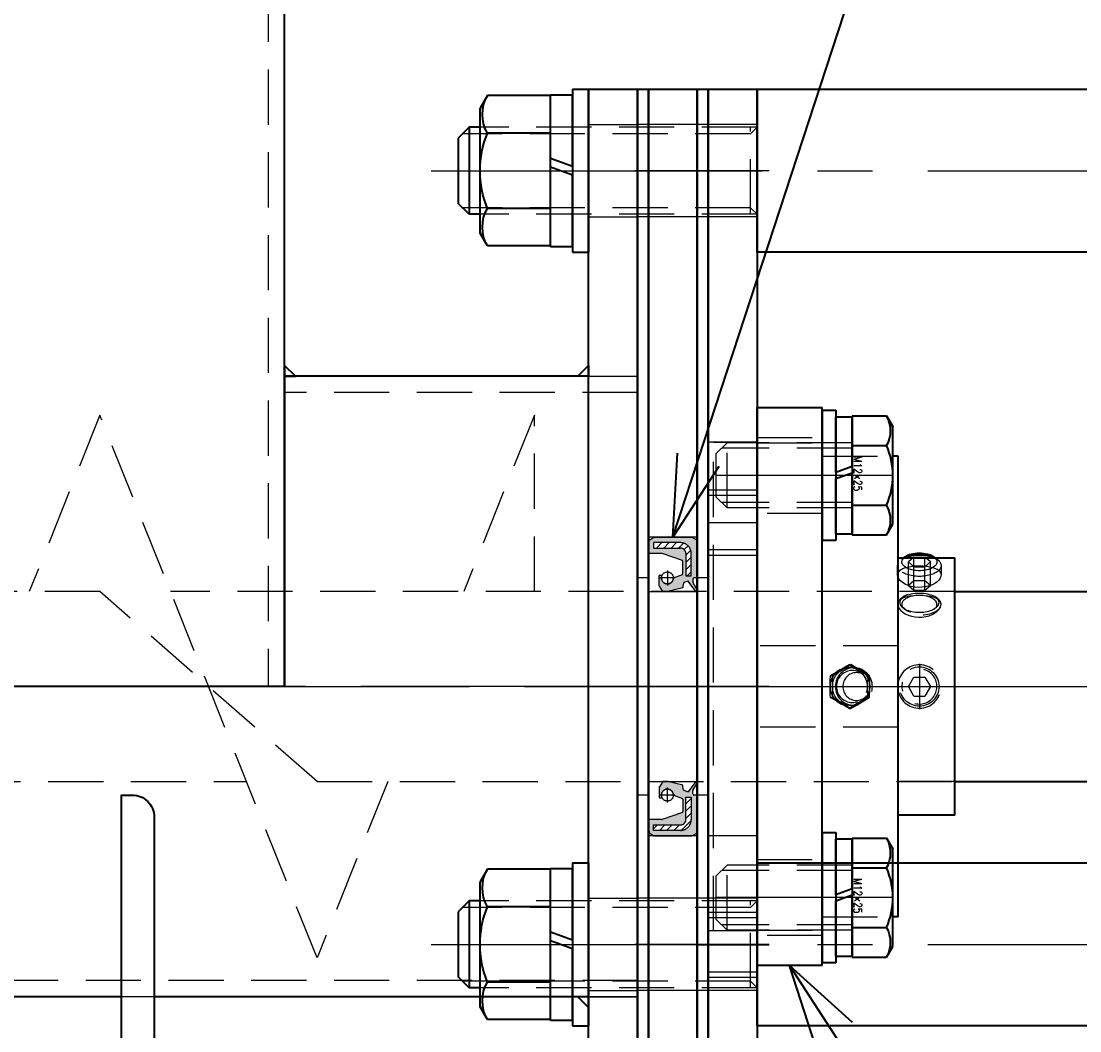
# Model space of a CAD drawing. Header units: millimetres. Extents: x 0 to 49006, y -7876 to 6995.
# Drawn here: x 39479.5 to 39674.4, y 598.5 to 784.5 of the extents above; entities that cross this region are included whole.
import ezdxf
from ezdxf import colors
from ezdxf.entities.mleader import LeaderData, LeaderLine
from ezdxf.enums import TextEntityAlignment as Align
from ezdxf.math import Vec2, Vec3

# ---------------------------------------------------------------- set-up
doc = ezdxf.new("R2010")
doc.units = ezdxf.units.MM
doc.header["$LTSCALE"] = 3.2
doc.linetypes.add('CENTER2', pattern=[28.575, 19.05, -3.175, 3.175, -3.175])
doc.linetypes.add('HIDDEN2', pattern=[4.7625, 3.175, -1.5875])
for name, color, linetype, lineweight in [('01_外形線', 7, 'Continuous', 25), ('02_細線', 5, 'Continuous', 13), ('03_かくれ線', 6, 'HIDDEN2', 13), ('04_中心線', 1, 'CENTER2', 9), ('08_DIM', 3, 'Continuous', 13)]:
    doc.layers.add(name, color=color, linetype=linetype, lineweight=lineweight)
doc.styles.get("Standard").update_dxf_attribs({"font": 'txt.shx', "bigfont": 'extfont2.shx'})
doc.styles.add('寸法用', font='simplex.shx', dxfattribs={"width": 0.8, "bigfont": '@extfont2.shx'})
pattern_1 = [(225, (51843.8997, 1063.428), (0.67351921, -0.67351921), [])]

# ---------------------------------------------------------------- blocks, each defined once
blk = doc.blocks.new('AM_BALLOON1')
at = {"transparency": 16777216}
blk.add_circle((0, 0), 5, dxfattribs=at)
blk.add_attdef('B_NUMBER', text='', height=3, dxfattribs=at).set_placement((0, 0), align=Align.MIDDLE_CENTER)
blk = doc.blocks.new('_OPEN')
at = {"color": 0, "linetype": 'ByBlock'}
for p, q in [((-1, 0.167), (0, 0)), ((0, 0), (-1, -0.167)), ((0, 0), (-1, 0))]:
    blk.add_line(p, q, dxfattribs=at)
blk = doc.blocks.new('_Open30')
at = {"color": 0, "linetype": 'ByBlock', "lineweight": -2}
for p, q in [((-1, 0.268), (0, 0)), ((0, 0), (-1, -0.268)), ((0, 0), (-1, 0))]:
    blk.add_line(p, q, dxfattribs=at)

msp = doc.modelspace()

# ---------------------------------------------------------------- hatches: boundary and pattern name
at = {"layer": '03_かくれ線', "transparency": 33554521}
h = msp.add_hatch(color=256, dxfattribs=at)
h.dxf.hatch_style = 1
h.paths.add_polyline_path([(39599.58, 681.937), (39601.243, 682.587, 0.3088836), (39601.307, 682.68), (39601.307, 685.032, 0.3190695), (39601.24, 685.126), (39597.48, 686.437), (39595.08, 686.437, -0.4142136), (39594.98, 686.537), (39594.98, 688.437), (39595.12, 688.652), (39595.12, 688.837, -0.5051343), (39595.249, 688.932), (39595.954, 689.419, -0.1522158), (39596.011, 689.437), (39602.956, 689.437, -0.1164338), (39603.001, 689.426), (39603.925, 688.964, -0.284079), (39603.98, 688.875), (39603.98, 682.037, -0.4142136), (39603.88, 681.937), (39603.427, 681.937, 0.4142136), (39603.177, 681.687), (39603.177, 681.108), (39603.98, 679.712), (39603.687, 679.437), (39602.331, 681.319, 0.3459578), (39602.212, 681.353), (39601.521, 681.072, 0.2442226), (39601.431, 680.967), (39601.307, 680.428), (39601.307, 680.099), (39598.48, 679.437), (39597.642, 679.437), (39596.996, 680.427, -0.1455715), (39596.98, 680.482), (39596.98, 682.356, -0.4142136), (39597.08, 682.456), (39597.51, 682.456, 1.2821135)])
h.paths.add_polyline_path([(39601.873, 682.322), (39602.873, 682.322), (39602.873, 686.437, 0.4142136), (39600.873, 688.437), (39595.93, 688.437), (39595.93, 687.437), (39600.873, 687.437, -0.4142136), (39601.873, 686.437)], flags=16)
at = {"layer": '03_かくれ線'}
h = msp.add_hatch(dxfattribs=at)
h.set_pattern_fill('ANSI31', color=256, scale=0.3, angle=180)
h.set_pattern_definition(pattern_1)
h.paths.add_polyline_path([(39602.873, 686.437), (39602.873, 682.322), (39601.873, 682.322), (39601.873, 686.437, 0.4142136), (39600.873, 687.437), (39595.93, 687.437), (39595.93, 688.437), (39600.873, 688.437, -0.4142136)])
at = {"layer": '03_かくれ線', "transparency": 33554521}
h = msp.add_hatch(color=256, dxfattribs=at)
h.dxf.hatch_style = 1
h.paths.add_polyline_path([(39599.58, 641.937), (39601.243, 641.287, -0.3088836), (39601.307, 641.194), (39601.307, 638.842, -0.3190695), (39601.24, 638.747), (39597.48, 637.437), (39595.08, 637.437, 0.4142136), (39594.98, 637.337), (39594.98, 635.437), (39595.12, 635.222), (39595.12, 635.037, 0.5051343), (39595.249, 634.941), (39595.954, 634.455, 0.1522158), (39596.011, 634.437), (39602.956, 634.437, 0.1164338), (39603.001, 634.447), (39603.925, 634.909, 0.284079), (39603.98, 634.999), (39603.98, 641.837, 0.4142136), (39603.88, 641.937), (39603.427, 641.937, -0.4142136), (39603.177, 642.187), (39603.177, 642.766), (39603.98, 644.161), (39603.687, 644.437), (39602.331, 642.555, -0.3459578), (39602.212, 642.521), (39601.521, 642.802, -0.2442226), (39601.431, 642.907), (39601.307, 643.446), (39601.307, 643.775), (39598.48, 644.437), (39597.642, 644.437), (39596.996, 643.447, 0.1455715), (39596.98, 643.392), (39596.98, 641.517, 0.4142136), (39597.08, 641.417), (39597.51, 641.417, -1.2821135)])
h.paths.add_polyline_path([(39601.873, 641.552), (39602.873, 641.552), (39602.873, 637.437, -0.4142136), (39600.873, 635.437), (39595.93, 635.437), (39595.93, 636.437), (39600.873, 636.437, 0.4142136), (39601.873, 637.437)], flags=16)
at = {"layer": '03_かくれ線'}
h = msp.add_hatch(dxfattribs=at)
h.set_pattern_fill('ANSI31', color=256, scale=0.3, angle=180)
h.set_pattern_definition(pattern_1)
h.paths.add_polyline_path([(39602.873, 637.437), (39602.873, 641.552), (39601.873, 641.552), (39601.873, 637.437, -0.4142136), (39600.873, 636.437), (39595.93, 636.437), (39595.93, 635.437), (39600.873, 635.437, 0.4142136)])

# ---------------------------------------------------------------- linework, layer by layer
at = {"color": 0}
for p, q in [((39527.98, 661.937), (39527.98, 985.937)), ((39583.98, 719.087), (39527.98, 719.087)), ((39527.98, 661.937), (39127.98, 661.937)), ((39497.98, 604.787), (39133.98, 604.787)), ((39583.98, 604.787), (39503.98, 604.787))]:
    msp.add_line(p, q, dxfattribs=at)
for p, q in [((39651.38, 679.437), (39713.58, 679.437)), ((39651.38, 644.437), (39713.58, 644.437))]:
    msp.add_line(p, q)
msp.add_lwpolyline([(39583.98, 771.937), (39592.98, 771.937), (39592.98, 551.937), (39583.98, 551.937)], close=True, dxfattribs=at)
for points in [[(39592.98, 551.937), (39592.98, 771.937), (39594.98, 771.937), (39594.98, 551.937)], [(39594.98, 551.937), (39594.98, 771.937), (39603.98, 771.937), (39603.98, 551.937)], [(39603.98, 551.937), (39603.98, 771.937), (39605.98, 771.937), (39605.98, 551.937)], [(39605.98, 551.937), (39605.98, 771.937), (39614.98, 771.937), (39614.98, 551.937)], [(39614.98, 771.937), (39764.98, 771.937), (39764.98, 741.937), (39614.98, 741.937)]]:
    msp.add_lwpolyline(points, close=True)
for points in [[(39561.98, 764.937), (39559.98, 762.937)], [(39563.98, 764.937), (39561.98, 764.937)], [(39561.98, 764.937), (39561.98, 748.937)], [(39559.98, 762.937), (39559.98, 750.937)], [(39561.98, 748.937), (39559.98, 750.937)], [(39563.98, 748.937), (39561.98, 748.937)], [(39527.98, 719.087), (39527.98, 661.937), (39127.98, 661.937), (39127.98, 719.087)]]:
    msp.add_lwpolyline(points)
at = {"color": 3}
for points in [[(39527.98, 719.087), (39529.98, 719.087), (39529.98, 719.087), (39527.98, 721.087)], [(39583.98, 719.087), (39581.98, 719.087), (39581.98, 719.087), (39583.98, 721.087)], [(39583.98, 604.787), (39581.98, 604.787), (39581.98, 604.787), (39583.98, 602.787)]]:
    msp.add_lwpolyline(points, close=True, dxfattribs=at)
msp.add_lwpolyline([(39512.48, 572.937), (39547.98, 572.937), (39547.98, 566.937), (39497.98, 566.937), (39497.98, 641.937), (39499.98, 641.937, -0.4142136), (39503.98, 637.937), (39503.98, 581.437, 0.3971067), (39511.981, 572.951)], format="xyb")
at = {"transparency": 33554534}
msp.add_lwpolyline([(39614.98, 629.437), (39764.98, 629.437), (39764.98, 599.437), (39614.98, 599.437)], close=True, dxfattribs=at)
for points in [[(39561.98, 622.437), (39559.98, 620.437)], [(39563.98, 622.437), (39561.98, 622.437)], [(39561.98, 622.437), (39561.98, 606.437)], [(39559.98, 620.437), (39559.98, 608.437)], [(39561.98, 606.437), (39559.98, 608.437)], [(39563.98, 606.437), (39561.98, 606.437)]]:
    msp.add_lwpolyline(points, dxfattribs=at)
at = {"layer": '01_外形線'}
for points in [[(39565.34, 770.793), (39563.98, 768.437)], [(39576.98, 770.793), (39565.34, 770.793)], [(39576.98, 759.193), (39576.98, 770.937)], [(39576.98, 770.937), (39580.98, 770.937)], [(39576.98, 743.08), (39576.98, 770.793)], [(39580.98, 771.937), (39580.98, 741.937)], [(39580.98, 771.937), (39583.98, 771.937)], [(39580.98, 757.737), (39580.98, 770.937)], [(39583.98, 771.937), (39583.98, 741.937)], [(39563.98, 745.437), (39563.98, 768.437)], [(39576.98, 763.865), (39565.34, 763.865)], [(39580.98, 757.737), (39576.98, 759.193)], [(39576.98, 742.937), (39576.98, 757.593)], [(39580.98, 756.137), (39576.98, 757.593)], [(39580.98, 742.937), (39580.98, 756.137)], [(39576.98, 750.009), (39565.34, 750.009)], [(39565.34, 743.08), (39563.98, 745.437)], [(39576.98, 743.08), (39565.34, 743.08)], [(39580.98, 742.937), (39576.98, 742.937)], [(39580.98, 741.937), (39583.98, 741.937)], [(39614.98, 610.546), (39614.98, 713.328)], [(39614.98, 713.328), (39626.98, 713.328)], [(39626.98, 661.937), (39626.98, 713.328)], [(39626.98, 712.828), (39626.98, 688.828)], [(39626.98, 712.828), (39629.48, 712.828)], [(39629.48, 712.828), (39629.48, 688.828)], [(39629.48, 701.428), (39629.48, 711.578)], [(39632.48, 711.578), (39629.48, 711.578)], [(39632.48, 711.797), (39638.843, 711.797)], [(39632.48, 711.797), (39632.48, 689.858)], [(39632.48, 702.52), (39632.48, 711.578)], [(39638.843, 711.797), (39639.98, 709.828)], [(39639.98, 691.828), (39639.98, 709.828)], [(39632.48, 706.313), (39638.843, 706.313)], [(39640.98, 704.337), (39639.98, 704.337)], [(39640.98, 619.537), (39640.98, 704.337)], [(39629.48, 701.428), (39632.48, 702.52)], [(39629.48, 700.228), (39632.48, 701.32)], [(39629.48, 690.078), (39629.48, 700.228)], [(39632.48, 690.078), (39632.48, 701.32)], [(39632.48, 695.343), (39638.843, 695.343)], [(39638.843, 689.858), (39639.98, 691.828)], [(39629.48, 688.828), (39626.98, 688.828)], [(39629.48, 690.078), (39632.48, 690.078)], [(39632.48, 689.858), (39638.843, 689.858)], [(39640.98, 685.662), (39651.38, 685.662)], [(39641.614, 685.377), (39642.017, 685.662)], [(39642.017, 685.662), (39642.24, 685.82)], [(39647.52, 685.82), (39647.743, 685.662)], [(39647.743, 685.662), (39648.146, 685.377)], [(39651.38, 638.212), (39651.38, 685.662)], [(39626.98, 610.546), (39626.98, 661.937)], [(39651.38, 638.212), (39640.98, 638.212)], [(39626.98, 635.046), (39626.98, 611.046)], [(39626.98, 635.046), (39629.48, 635.046)], [(39629.48, 635.046), (39629.48, 611.046)], [(39629.48, 623.646), (39629.48, 633.796)], [(39632.48, 633.796), (39629.48, 633.796)], [(39632.48, 634.016), (39638.843, 634.016)], [(39632.48, 634.016), (39632.48, 612.076)], [(39632.48, 624.738), (39632.48, 633.796)], [(39638.843, 634.016), (39639.98, 632.046)], [(39639.98, 614.046), (39639.98, 632.046)], [(39632.48, 628.531), (39638.843, 628.531)], [(39629.48, 623.646), (39632.48, 624.738)], [(39629.48, 622.446), (39632.48, 623.538)], [(39629.48, 612.296), (39629.48, 622.446)], [(39632.48, 612.296), (39632.48, 623.538)], [(39640.98, 619.537), (39639.98, 619.537)], [(39632.48, 617.561), (39638.843, 617.561)], [(39629.48, 612.296), (39632.48, 612.296)], [(39638.843, 612.076), (39639.98, 614.046)], [(39626.98, 610.546), (39614.98, 610.546)], [(39629.48, 611.046), (39626.98, 611.046)], [(39632.48, 612.076), (39638.843, 612.076)]]:
    msp.add_lwpolyline(points, dxfattribs=at)
for points in [[(39565.34, 763.865, -0.2679491), (39565.34, 770.793)], [(39565.34, 750.009, -0.1963667), (39565.34, 763.865)], [(39565.34, 743.08, -0.2679491), (39565.34, 750.009)], [(39638.843, 706.313, 0.2679491), (39638.843, 711.797)], [(39638.843, 695.343, 0.2073316), (39638.843, 706.313)], [(39638.843, 689.858, 0.2679491), (39638.843, 695.343)], [(39638.843, 628.531, 0.2679491), (39638.843, 634.016)], [(39638.843, 617.561, 0.2073316), (39638.843, 628.531)], [(39638.843, 612.076, 0.2679491), (39638.843, 617.561)]]:
    msp.add_lwpolyline(points, format="xyb", dxfattribs=at)
at = {"layer": '01_外形線', "transparency": 33554534}
for points in [[(39565.34, 628.293), (39563.98, 625.937)], [(39576.98, 628.293), (39565.34, 628.293)], [(39576.98, 616.693), (39576.98, 628.437)], [(39576.98, 628.437), (39580.98, 628.437)], [(39576.98, 600.58), (39576.98, 628.293)], [(39580.98, 629.437), (39580.98, 599.437)], [(39580.98, 629.437), (39583.98, 629.437)], [(39580.98, 615.237), (39580.98, 628.437)], [(39583.98, 629.437), (39583.98, 599.437)], [(39563.98, 602.937), (39563.98, 625.937)], [(39576.98, 621.365), (39565.34, 621.365)], [(39580.98, 615.237), (39576.98, 616.693)], [(39576.98, 600.437), (39576.98, 615.093)], [(39580.98, 613.637), (39576.98, 615.093)], [(39580.98, 600.437), (39580.98, 613.637)], [(39576.98, 607.509), (39565.34, 607.509)], [(39565.34, 600.58), (39563.98, 602.937)], [(39576.98, 600.58), (39565.34, 600.58)], [(39580.98, 600.437), (39576.98, 600.437)], [(39580.98, 599.437), (39583.98, 599.437)]]:
    msp.add_lwpolyline(points, dxfattribs=at)
for points in [[(39565.34, 621.365, -0.2679491), (39565.34, 628.293)], [(39565.34, 607.509, -0.1963667), (39565.34, 621.365)], [(39565.34, 600.58, -0.2679491), (39565.34, 607.509)]]:
    msp.add_lwpolyline(points, format="xyb", dxfattribs=at)
at = {"layer": '01_外形線', "extrusion": (0, 0, -1)}
for centre, major_axis, start_param, end_param in [((39644.88, 684.222), (4, 0), 3.945084, 5.479694), ((39644.88, 684.886), (3.233, 0), 3.7570724, 5.6677056)]:
    msp.add_ellipse(centre, major_axis=major_axis, ratio=0.5, start_param=start_param, end_param=end_param, dxfattribs=at)
at = {"layer": '02_細線'}
for points in [[(39563.98, 763.737), (39560.78, 763.737)], [(39563.98, 750.137), (39560.78, 750.137)]]:
    msp.add_lwpolyline(points, dxfattribs=at)
at = {"layer": '02_細線', "transparency": 33554534}
for points in [[(39563.98, 621.237), (39560.78, 621.237)], [(39563.98, 607.637), (39560.78, 607.637)]]:
    msp.add_lwpolyline(points, dxfattribs=at)
at = {"layer": '03_かくれ線'}
for p, q in [((39524.98, 988.937), (39524.98, 661.937)), ((39583.98, 765.437), (39592.98, 765.437)), ((39594.98, 765.437), (39592.98, 765.437)), ((39603.98, 765.437), (39594.98, 765.437)), ((39605.98, 765.437), (39603.98, 765.437)), ((39614.98, 765.437), (39605.98, 765.437)), ((39583.98, 748.437), (39592.98, 748.437)), ((39594.98, 748.437), (39592.98, 748.437)), ((39603.98, 748.437), (39594.98, 748.437)), ((39605.98, 748.437), (39603.98, 748.437)), ((39614.98, 748.437), (39605.98, 748.437)), ((39583.98, 719.087), (39592.98, 719.087)), ((39583.98, 719.087), (39592.98, 719.087)), ((39592.98, 719.087), (39592.98, 604.787)), ((39592.98, 716.087), (39527.98, 716.087)), ((39493.98, 711.937), (39480.98, 679.437)), ((39533.98, 611.937), (39493.98, 711.937)), ((39573.98, 711.937), (39560.98, 679.437)), ((39573.98, 679.437), (39573.98, 711.937)), ((39614.98, 706.937), (39605.98, 706.937)), ((39605.98, 698.159), (39614.98, 698.159)), ((39605.98, 697.159), (39614.98, 697.159)), ((39603.98, 689.437), (39594.98, 689.437)), ((39605.98, 687.159), (39614.98, 687.159)), ((39605.98, 686.159), (39614.98, 686.159)), ((39594.98, 681.937), (39592.98, 681.937)), ((39605.98, 681.937), (39603.98, 681.937)), ((39533.98, 644.437), (39493.98, 679.437)), ((39533.98, 644.437), (39651.38, 644.437)), ((39546.98, 644.437), (39533.98, 611.937)), ((39594.98, 641.937), (39592.98, 641.937)), ((39605.98, 641.937), (39603.98, 641.937)), ((39603.98, 634.437), (39594.98, 634.437)), ((39614.98, 634.437), (39605.98, 634.437)), ((39583.98, 622.937), (39592.98, 622.937)), ((39594.98, 622.937), (39592.98, 622.937)), ((39603.98, 622.937), (39594.98, 622.937)), ((39605.98, 622.937), (39603.98, 622.937)), ((39614.98, 622.937), (39605.98, 622.937)), ((39605.98, 620.377), (39614.98, 620.377)), ((39605.98, 619.377), (39614.98, 619.377)), ((39614.98, 616.937), (39605.98, 616.937)), ((39605.98, 609.377), (39614.98, 609.377)), ((39605.98, 608.377), (39614.98, 608.377)), ((39592.98, 607.787), (38667.98, 607.787)), ((39503.98, 604.787), (39497.98, 604.787)), ((39583.98, 605.937), (39592.98, 605.937)), ((39583.98, 604.787), (39592.98, 604.787)), ((39592.98, 604.787), (39583.98, 604.787)), ((39583.98, 604.787), (39592.98, 604.787)), ((39594.98, 605.937), (39592.98, 605.937)), ((39603.98, 605.937), (39594.98, 605.937)), ((39605.98, 605.937), (39603.98, 605.937)), ((39614.98, 605.937), (39605.98, 605.937))]:
    msp.add_line(p, q, dxfattribs=at)
for points in [[(39614.98, 764.937), (39563.98, 764.937)], [(39613.78, 748.937), (39613.78, 764.937)], [(39613.78, 763.737), (39614.98, 764.937)], [(39613.78, 763.737), (39563.98, 763.737)], [(39613.78, 750.137), (39563.98, 750.137)], [(39614.98, 748.937), (39563.98, 748.937)], [(39613.78, 750.137), (39614.98, 748.937)], [(39614.98, 707.828), (39626.98, 707.828)], [(39606.98, 616.937), (39606.98, 706.937)], [(39606.98, 706.937), (39614.98, 706.937)], [(39609.48, 706.828), (39607.48, 704.828)], [(39632.48, 705.828), (39608.48, 705.828)], [(39632.48, 706.828), (39609.48, 706.828)], [(39609.48, 694.828), (39609.48, 706.828)], [(39614.98, 706.83), (39626.98, 706.83)], [(39607.48, 696.828), (39607.48, 704.828)], [(39626.98, 704.337), (39639.98, 704.337)], [(39609.48, 694.828), (39607.48, 696.828)], [(39632.48, 695.828), (39608.48, 695.828)], [(39632.48, 694.828), (39609.48, 694.828)], [(39626.98, 693.828), (39614.98, 693.828)], [(39643.869, 685.761), (39642.859, 684.886)], [(39642.859, 680.556), (39642.859, 684.886)], [(39642.859, 684.886), (39643.869, 684.011)], [(39643.869, 685.761), (39645.89, 685.761)], [(39643.869, 679.681), (39643.869, 685.761)], [(39646.901, 684.886), (39645.89, 685.761)], [(39645.89, 679.681), (39645.89, 685.761)], [(39645.89, 684.011), (39646.901, 684.886)], [(39646.901, 680.556), (39646.901, 684.886)], [(39640.88, 682.483), (39640.88, 684.222)], [(39640.88, 682.483), (39640.928, 682.786), (39641.086, 683.087), (39641.348, 683.357), (39641.707, 683.593), (39642.159, 683.792), (39642.688, 683.951), (39643.284, 684.07), (39643.926, 684.148), (39644.399, 684.179), (39644.88, 684.189)], [(39648.88, 682.483), (39648.856, 682.262), (39648.729, 681.917), (39648.496, 681.575), (39648.161, 681.244), (39647.737, 680.94), (39647.225, 680.671), (39646.648, 680.453), (39646.018, 680.296), (39645.355, 680.207), (39644.686, 680.193), (39644.023, 680.249), (39643.389, 680.375), (39642.796, 680.562), (39642.256, 680.807), (39641.79, 681.095), (39641.406, 681.42), (39641.121, 681.765), (39640.945, 682.115), (39640.88, 682.46), (39640.88, 682.483)], [(39643.869, 684.011), (39645.89, 684.011)], [(39644.88, 684.189), (39645.546, 684.169), (39646.193, 684.11), (39646.803, 684.011), (39647.358, 683.872), (39647.849, 683.692), (39648.256, 683.472), (39648.569, 683.212), (39648.777, 682.919), (39648.872, 682.6), (39648.88, 682.483)], [(39648.88, 684.222), (39648.88, 682.481)], [(39643.869, 681.431), (39642.859, 680.556)], [(39642.859, 680.556), (39643.869, 679.681)], [(39645.89, 681.431), (39643.869, 681.431)], [(39646.901, 680.556), (39645.89, 681.431)], [(39645.89, 679.681), (39646.901, 680.556)], [(39493.98, 679.437), (39426.98, 679.437)], [(39651.38, 679.437), (39506.98, 679.437)], [(39594.98, 679.437), (39603.98, 679.437)], [(39648.88, 677.092), (39648.824, 677.412), (39648.661, 677.702), (39648.394, 677.957), (39648.032, 678.173), (39647.577, 678.352), (39647.046, 678.491), (39646.446, 678.594), (39645.799, 678.659), (39645.136, 678.689), (39644.465, 678.685), (39643.82, 678.648), (39643.204, 678.578), (39642.63, 678.473), (39642.117, 678.33), (39641.671, 678.144), (39641.315, 677.918), (39641.06, 677.65), (39640.966, 677.488)], [(39651.38, 679.437), (39640.98, 679.437)], [(39641.614, 678.247), (39641.927, 678.468)], [(39643.869, 679.681), (39645.89, 679.681)], [(39647.833, 678.468), (39648.146, 678.247)], [(39640.966, 677.488), (39640.914, 677.346), (39640.88, 677.092)], [(39640.88, 677.092), (39640.9, 676.886), (39640.962, 676.674), (39640.975, 676.64)], [(39640.975, 676.64), (39641.146, 676.324), (39641.43, 675.978), (39641.813, 675.645), (39642.279, 675.342), (39642.829, 675.081), (39643.439, 674.878), (39644.088, 674.747), (39644.761, 674.692), (39645.421, 674.717), (39646.066, 674.817), (39646.674, 674.985), (39647.234, 675.214), (39647.739, 675.499), (39648.165, 675.822), (39648.504, 676.175), (39648.739, 676.538), (39648.844, 676.819), (39648.88, 677.092)], [(39642.24, 676.159), (39641.927, 676.38)], [(39647.833, 676.38), (39647.52, 676.159)], [(39640.98, 669.437), (39614.98, 669.437)], [(39628.487, 663.958), (39630.156, 664.968)], [(39630.58, 664.968), (39628.802, 663.958)], [(39630.156, 664.968), (39631.934, 665.978)], [(39632.249, 665.978), (39630.58, 664.968)], [(39631.934, 665.978), (39633.603, 664.968)], [(39631.934, 665.978), (39632.249, 665.978)], [(39633.372, 665.347), (39632.249, 665.978)], [(39634.027, 664.968), (39633.372, 665.347)], [(39633.603, 664.968), (39635.381, 663.958)], [(39635.447, 664.112), (39634.027, 664.968)], [(39628.433, 661.937), (39628.433, 662.08), (39628.438, 662.552), (39628.449, 663.02), (39628.487, 663.958)], [(39628.487, 663.958), (39628.802, 663.958)], [(39628.802, 663.958), (39628.825, 663.466), (39628.842, 662.968), (39628.853, 662.454), (39628.857, 661.937)], [(39635.381, 663.958), (39635.359, 663.466), (39635.342, 662.968), (39635.331, 662.454), (39635.327, 661.937)], [(39635.381, 663.958), (39635.696, 663.958)], [(39635.696, 663.958), (39635.447, 664.112)], [(39635.706, 663.75), (39635.696, 663.958)], [(39635.746, 662.465), (39635.745, 662.552), (39635.734, 663.02), (39635.706, 663.75)], [(39642.859, 661.937), (39643.869, 663.687)], [(39643.869, 663.687), (39645.89, 663.687)], [(39645.89, 663.687), (39646.901, 661.937)], [(39628.487, 659.916), (39628.465, 660.408), (39628.448, 660.906), (39628.437, 661.42), (39628.433, 661.937)], [(39628.857, 661.937), (39628.856, 661.793), (39628.851, 661.322), (39628.84, 660.853), (39628.802, 659.916)], [(39635.327, 661.937), (39635.327, 661.793), (39635.332, 661.322), (39635.343, 660.853), (39635.381, 659.916)], [(39635.706, 660.126), (39635.718, 660.408), (39635.735, 660.906), (39635.747, 661.42), (39635.75, 661.937)], [(39635.75, 661.937), (39635.746, 662.465)], [(39643.869, 660.187), (39642.859, 661.937)], [(39646.901, 661.937), (39645.89, 660.187)], [(39630.156, 658.906), (39628.487, 659.916)], [(39628.487, 659.916), (39628.802, 659.916)], [(39628.802, 659.916), (39630.58, 658.906)], [(39635.381, 659.916), (39633.603, 658.906)], [(39634.027, 658.906), (39635.452, 659.764)], [(39635.381, 659.916), (39635.696, 659.916)], [(39635.452, 659.764), (39635.696, 659.916)], [(39635.696, 659.916), (39635.706, 660.126)], [(39643.869, 660.187), (39645.89, 660.187)], [(39631.934, 657.895), (39630.156, 658.906)], [(39630.58, 658.906), (39632.249, 657.895)], [(39633.603, 658.906), (39631.934, 657.895)], [(39631.934, 657.895), (39632.249, 657.895)], [(39632.249, 657.895), (39633.371, 658.526)], [(39633.371, 658.526), (39634.027, 658.906)], [(39640.98, 654.437), (39614.98, 654.437)], [(39453.98, 644.437), (39520.98, 644.437)], [(39594.98, 644.437), (39603.98, 644.437)], [(39651.38, 644.437), (39640.98, 644.437)], [(39614.98, 630.046), (39626.98, 630.046)], [(39609.48, 629.046), (39607.48, 627.046)], [(39632.48, 628.046), (39608.48, 628.046)], [(39632.48, 629.046), (39609.48, 629.046)], [(39609.48, 617.046), (39609.48, 629.046)], [(39607.48, 619.046), (39607.48, 627.046)], [(39609.48, 617.046), (39607.48, 619.046)], [(39632.48, 618.046), (39608.48, 618.046)], [(39626.98, 619.537), (39639.98, 619.537)], [(39614.98, 616.937), (39606.98, 616.937)], [(39632.48, 617.046), (39609.48, 617.046)], [(39614.98, 617.043), (39626.98, 617.043)], [(39626.98, 616.046), (39614.98, 616.046)]]:
    msp.add_lwpolyline(points, dxfattribs=at)
for points in [[(39601.307, 680.099), (39598.48, 679.437), (39597.642, 679.437), (39596.996, 680.427, -0.1455715), (39596.98, 680.482), (39596.98, 682.356, -0.4142136), (39597.08, 682.456), (39597.51, 682.456, 1.2821135), (39599.58, 681.937), (39601.243, 682.587, 0.3088836), (39601.307, 682.68), (39601.307, 685.032, 0.3190695), (39601.24, 685.126), (39597.496, 686.431, 0.0840374), (39597.463, 686.437), (39595.08, 686.437, -0.4142136), (39594.98, 686.537), (39594.98, 688.437), (39595.12, 688.652), (39595.12, 688.837, -0.4142136), (39595.22, 688.937), (39595.256, 688.937), (39595.954, 689.419, -0.1522158), (39596.011, 689.437), (39602.956, 689.437, -0.1164338), (39603.001, 689.426), (39603.925, 688.964, -0.284079), (39603.98, 688.875), (39603.98, 682.037, -0.4142136), (39603.88, 681.937), (39603.427, 681.937, 0.4142136), (39603.177, 681.687), (39603.177, 681.108), (39603.98, 679.712), (39603.687, 679.437), (39602.331, 681.319, 0.3459578), (39602.212, 681.353), (39601.521, 681.072, 0.2442226), (39601.431, 680.967), (39601.307, 680.428)], [(39595.93, 687.437), (39600.873, 687.437, -0.4142136), (39601.873, 686.437), (39601.873, 682.322), (39602.873, 682.322), (39602.873, 686.437, 0.4142136), (39600.873, 688.437), (39595.93, 688.437)], [(39601.307, 643.775), (39598.48, 644.437), (39597.642, 644.437), (39596.996, 643.447, 0.1455715), (39596.98, 643.392), (39596.98, 641.517, 0.4142136), (39597.08, 641.417), (39597.51, 641.417, -1.2821135), (39599.58, 641.937), (39601.243, 641.287, -0.3088836), (39601.307, 641.194), (39601.307, 638.842, -0.3190695), (39601.24, 638.747), (39597.496, 637.442, -0.0840374), (39597.463, 637.437), (39595.08, 637.437, 0.4142136), (39594.98, 637.337), (39594.98, 635.437), (39595.12, 635.222), (39595.12, 635.037, 0.4142136), (39595.22, 634.937), (39595.256, 634.937), (39595.954, 634.455, 0.1522158), (39596.011, 634.437), (39602.956, 634.437, 0.1164338), (39603.001, 634.447), (39603.925, 634.909, 0.284079), (39603.98, 634.999), (39603.98, 641.837, 0.4142136), (39603.88, 641.937), (39603.427, 641.937, -0.4142136), (39603.177, 642.187), (39603.177, 642.766), (39603.98, 644.161), (39603.687, 644.437), (39602.331, 642.555, -0.3459578), (39602.212, 642.521), (39601.521, 642.802, -0.2442226), (39601.431, 642.907), (39601.307, 643.446)], [(39595.93, 636.437), (39600.873, 636.437, 0.4142136), (39601.873, 637.437), (39601.873, 641.552), (39602.873, 641.552), (39602.873, 637.437, -0.4142136), (39600.873, 635.437), (39595.93, 635.437)]]:
    msp.add_lwpolyline(points, format="xyb", close=True, dxfattribs=at)
for points in [[(39594.98, 661.937), (39594.98, 686.537), (39594.98, 688.437), (39595.12, 688.652), (39595.12, 688.837, -0.4142136), (39595.22, 688.937), (39595.256, 688.937), (39595.954, 689.419, -0.1522158), (39596.011, 689.437), (39602.956, 689.437, -0.1164338), (39603.001, 689.426), (39603.925, 688.964, -0.284079), (39603.98, 688.875), (39603.98, 682.037), (39603.98, 661.937)], [(39640.98, 662.826, -8.8881944), (39640.98, 661.048)], [(39641.757, 661.1, -3.7320508), (39644.043, 658.814)], [(39640.98, 661.048, -0.1125088), (39640.98, 662.826)], [(39594.98, 661.937), (39594.98, 637.337), (39594.98, 635.437), (39595.12, 635.222), (39595.12, 635.037, 0.4142136), (39595.22, 634.937), (39595.256, 634.937), (39595.954, 634.455, 0.1522158), (39596.011, 634.437), (39602.956, 634.437, 0.1164338), (39603.001, 634.447), (39603.925, 634.909, 0.284079), (39603.98, 634.999), (39603.98, 641.837), (39603.98, 661.937)]]:
    msp.add_lwpolyline(points, format="xyb", dxfattribs=at)
at = {"layer": '03_かくれ線', "transparency": 33554534}
for points in [[(39614.98, 622.437), (39563.98, 622.437)], [(39613.78, 606.437), (39613.78, 622.437)], [(39613.78, 621.237), (39614.98, 622.437)], [(39613.78, 621.237), (39563.98, 621.237)], [(39613.78, 607.637), (39563.98, 607.637)], [(39614.98, 606.437), (39563.98, 606.437)], [(39613.78, 607.637), (39614.98, 606.437)]]:
    msp.add_lwpolyline(points, dxfattribs=at)
at = {"layer": '03_かくれ線'}
for centre, radius in [((39598.48, 681.937), 1.1), ((39644.88, 661.937), 3.616), ((39598.48, 641.937), 1.1)]:
    msp.add_circle(centre, radius, dxfattribs=at)
at = {"layer": '03_かくれ線', "extrusion": (0, 0, -1)}
for centre, major_axis, ratio, start_param, end_param in [((39644.88, 684.222), (4, 0), 0.5, 5.479694, 10.2282693), ((39644.88, 684.886), (3.233, 0), 0.5, 5.6677056, 10.0402577), ((39632.304, 661.937), (0, -3.5), 0.9848078, 1.5707963, 2.6179939), ((39632.304, 661.937), (0, -3.5), 0.9848078, 2.6179939, 3.2929318), ((39632.304, 661.937), (0, -3.5), 0.9848078, 3.2929318, 3.6651914), ((39632.304, 661.937), (0, -3.5), 0.9848078, 3.6651914, 4.712389), ((39632.304, 661.937), (0, -3.5), 0.9848078, 0.5235988, 1.5707963), ((39632.304, 661.937), (0, -3.5), 0.9848078, 4.712389, 5.7595865), ((39632.304, 661.937), (0, -3.5), 0.9848078, 6.1318461, 6.8067841), ((39632.304, 661.937), (0, -3.5), 0.9848078, 5.7595865, 6.1318461)]:
    msp.add_ellipse(centre, major_axis=major_axis, ratio=ratio, start_param=start_param, end_param=end_param, dxfattribs=at)
for centre, major_axis, ratio in [((39644.88, 677.092), (4, 0), 0.5), ((39644.88, 677.424), (-3.616, 0), 0.5), ((39644.88, 677.092), (3.233, 0), 0.5), ((39631.88, 661.937), (0, 3.5), 0.9848078), ((39632.818, 661.937), (0, 3.46), 0.9848078), ((39632.514, 661.937), (0, 2.96), 0.9848078), ((39633.286, 661.937), (0, 2.56), 0.9848078)]:
    msp.add_ellipse(centre, major_axis=major_axis, ratio=ratio, dxfattribs=at)
at = {"layer": '04_中心線'}
for p, q in [((39554.98, 756.937), (39802.98, 756.937)), ((39573.983, 756.937), (39603.356, 756.937)), ((39595.48, 756.937), (39592.48, 756.937)), ((39606.23, 756.937), (39592.73, 756.937)), ((39606.48, 756.937), (39603.48, 756.937)), ((39617.23, 756.937), (39603.73, 756.937)), ((39605.98, 692.159), (39614.98, 692.159)), ((39602.98, 661.937), (38657.98, 661.937)), ((38678.096, 661.937), (39890.98, 661.937)), ((39573.983, 661.937), (39603.356, 661.937)), ((39595.48, 661.937), (39592.48, 661.937)), ((39606.23, 661.937), (39592.73, 661.937)), ((39606.48, 661.937), (39603.48, 661.937)), ((39617.23, 661.937), (39603.73, 661.937)), ((39653.6, 661.937), (39946.033, 661.937)), ((39573.983, 614.437), (39603.356, 614.437)), ((39595.48, 614.437), (39592.48, 614.437)), ((39606.23, 614.437), (39592.73, 614.437)), ((39606.48, 614.437), (39603.48, 614.437)), ((39617.23, 614.437), (39603.73, 614.437)), ((39603.73, 614.377), (39617.23, 614.377))]:
    msp.add_line(p, q, dxfattribs=at)
at = {"layer": '04_中心線', "transparency": 33554534}
msp.add_line((39554.98, 614.437), (39802.98, 614.437), dxfattribs=at)
at = {"layer": '04_中心線'}
for points in [[(39563.98, 756.937), (39576.98, 756.937)], [(39576.98, 756.937), (39580.98, 756.937)], [(39580.98, 756.937), (39583.98, 756.937)], [(39639.98, 700.828), (39607.48, 700.828)], [(39627.58, 700.828), (39614.38, 700.828)], [(39629.48, 700.828), (39626.98, 700.828)], [(39598.48, 683.312), (39598.48, 680.562)], [(39599.855, 681.937), (39597.105, 681.937)], [(39644.88, 666.137), (39644.88, 657.737)], [(39606.23, 661.937), (39592.73, 661.937)], [(39604.76, 661.937), (39653.6, 661.937)], [(39599.855, 641.937), (39597.105, 641.937)], [(39598.48, 640.562), (39598.48, 643.312)], [(39639.98, 623.046), (39607.48, 623.046)], [(39627.58, 623.046), (39614.38, 623.046)], [(39629.48, 623.046), (39626.98, 623.046)]]:
    msp.add_lwpolyline(points, dxfattribs=at)
at = {"layer": '04_中心線', "transparency": 33554534}
for points in [[(39563.98, 614.437), (39576.98, 614.437)], [(39576.98, 614.437), (39580.98, 614.437)], [(39580.98, 614.437), (39583.98, 614.437)]]:
    msp.add_lwpolyline(points, dxfattribs=at)

# ---------------------------------------------------------------- texts
at = {"layer": '03_かくれ線', "style": '寸法用', "width": 0.8}
for p in [(39632.78, 704.393), (39632.78, 626.611)]:
    msp.add_text('M12×25', height=1.5, rotation=270, dxfattribs=at).set_placement(p)

# ---------------------------------------------------------------- leaders
at = {"layer": '08_DIM'}
ml = msp.add_multileader_block('Standard', dxfattribs=at)
ml.set_content('AM_BALLOON1', color=256, scale=6)
ml.set_attribute('B_NUMBER', 'N', width=0)
ml.set_leader_properties(color=256, linetype='ByLayer', lineweight=-1)
ml.set_arrow_properties(name='OPEN')
ml.build(insert=Vec2(0, 0))
ml.multileader.update_dxf_attribs({"leader_type": 0, "has_dogleg": 0, "text_right_attachment_type": 6, "dogleg_length": 0, "arrow_head_size": 12, "scale": 6, "block_connection_type": 1})
ctx = ml.context
ctx.base_point, ctx.scale, ctx.char_height, ctx.arrow_head_size, ctx.landing_gap_size, ctx.plane_origin = Vec3(42470.67, 2179.738), 6, 24, 12, 12, Vec3(42470.67, 2179.738)
ctx.right_attachment, ctx.attachment_type = 6, 1
notes = []
notes.append((ctx, [(0, (0, 0, 0), (0, 0), (1, 0), 1, [])]))
ctx.block.insert = Vec3(42470.67, 2179.738)
ml = msp.add_multileader_block('Standard', dxfattribs=at)
ml.set_content('AM_BALLOON1', color=256, scale=6)
ml.set_attribute('B_NUMBER', 'S', width=0)
ml.set_leader_properties(color=256, linetype='ByLayer', lineweight=-1)
ml.set_arrow_properties(name='OPEN')
ml.build(insert=Vec2(0, 0))
ml.multileader.update_dxf_attribs({"leader_type": 0, "has_dogleg": 0, "text_right_attachment_type": 6, "dogleg_length": 0, "arrow_head_size": 12, "scale": 6, "block_connection_type": 1})
ctx = ml.context
ctx.base_point, ctx.scale, ctx.char_height, ctx.arrow_head_size, ctx.landing_gap_size, ctx.plane_origin = Vec3(42373.487, 2107.349), 6, 24, 12, 12, Vec3(42373.487, 2107.349)
ctx.right_attachment, ctx.attachment_type = 6, 1
notes.append((ctx, [(0, (0, 0, 0), (0, 0), (1, 0), 1, [])]))
ctx.block.insert = Vec3(42373.487, 2107.349)
ml = msp.add_multileader_block('Standard', dxfattribs=at)
ml.set_content('AM_BALLOON1', color=256, scale=6)
ml.set_attribute('B_NUMBER', 'D', width=0)
ml.set_leader_properties(color=256, linetype='ByLayer', lineweight=-1)
ml.set_arrow_properties(name='OPEN')
ml.build(insert=Vec2(0, 0))
ml.multileader.update_dxf_attribs({"leader_type": 0, "has_dogleg": 0, "text_right_attachment_type": 6, "dogleg_length": 0, "arrow_head_size": 12, "scale": 6, "block_connection_type": 1})
ctx = ml.context
ctx.base_point, ctx.scale, ctx.char_height, ctx.arrow_head_size, ctx.landing_gap_size, ctx.plane_origin = Vec3(42501.647, 1801.517), 6, 24, 12, 12, Vec3(42501.647, 1801.517)
ctx.right_attachment, ctx.attachment_type = 6, 1
notes.append((ctx, [(0, (0, 0, 0), (0, 0), (1, 0), 1, [])]))
ctx.block.insert = Vec3(42501.647, 1801.517)
ml = msp.add_multileader_block('Standard', dxfattribs=at)
ml.set_content('AM_BALLOON1', color=256, scale=6)
ml.set_attribute('B_NUMBER', 'C', width=0)
ml.set_leader_properties(color=256, linetype='ByLayer', lineweight=-1)
ml.set_arrow_properties(name='OPEN')
ml.build(insert=Vec2(0, 0))
ml.multileader.update_dxf_attribs({"leader_type": 0, "has_dogleg": 0, "text_right_attachment_type": 6, "dogleg_length": 0, "arrow_head_size": 12, "scale": 6, "block_connection_type": 1})
ctx = ml.context
ctx.base_point, ctx.scale, ctx.char_height, ctx.arrow_head_size, ctx.landing_gap_size, ctx.plane_origin = Vec3(42500.521, 1733.139), 6, 24, 12, 12, Vec3(42500.521, 1733.139)
ctx.right_attachment, ctx.attachment_type = 6, 1
notes.append((ctx, [(0, (0, 0, 0), (0, 0), (1, 0), 1, [])]))
ctx.block.insert = Vec3(42500.521, 1733.139)
ml = msp.add_multileader_block('Standard', dxfattribs=at)
ml.set_content('AM_BALLOON1', color=256, scale=8)
ml.set_attribute('B_NUMBER', 'I', width=0)
ml.set_leader_properties(color=256, linetype='ByLayer', lineweight=-1)
ml.set_arrow_properties(name='OPEN')
ml.build(insert=Vec2(0, 0))
ml.multileader.update_dxf_attribs({"leader_type": 0, "has_dogleg": 0, "text_right_attachment_type": 6, "dogleg_length": 0, "arrow_head_size": 16, "scale": 8, "block_connection_type": 1})
ctx = ml.context
ctx.base_point, ctx.scale, ctx.char_height, ctx.arrow_head_size, ctx.landing_gap_size, ctx.plane_origin = Vec3(40183.377, 1678.031), 8, 32, 16, 16, Vec3(40183.377, 1678.031)
ctx.right_attachment, ctx.attachment_type = 6, 1
notes.append((ctx, [(0, (0, 0, 0), (0, 0), (1, 0), 1, [])]))
ctx.block.insert = Vec3(40183.377, 1678.031)
ml = msp.add_multileader_block('Standard', dxfattribs=at)
ml.set_content('AM_BALLOON1', color=256, scale=6)
ml.set_attribute('B_NUMBER', 'B', width=0)
ml.set_leader_properties(color=256, linetype='ByLayer', lineweight=-1)
ml.set_arrow_properties(name='OPEN')
ml.build(insert=Vec2(0, 0))
ml.multileader.update_dxf_attribs({"leader_type": 0, "has_dogleg": 0, "text_right_attachment_type": 6, "dogleg_length": 0, "arrow_head_size": 12, "scale": 6, "block_connection_type": 1})
ctx = ml.context
ctx.base_point, ctx.scale, ctx.char_height, ctx.arrow_head_size, ctx.landing_gap_size, ctx.plane_origin = Vec3(42499.342, 1665.338), 6, 24, 12, 12, Vec3(42499.342, 1665.338)
ctx.right_attachment, ctx.attachment_type = 6, 1
notes.append((ctx, [(0, (0, 0, 0), (0, 0), (1, 0), 1, [])]))
ctx.block.insert = Vec3(42499.342, 1665.338)
ml = msp.add_multileader_block('Standard', dxfattribs=at)
ml.set_content('AM_BALLOON1', color=256, scale=6)
ml.set_attribute('B_NUMBER', 'O', width=0)
ml.set_leader_properties(color=256, linetype='ByLayer', lineweight=-1)
ml.set_arrow_properties(name='OPEN')
ml.build(insert=Vec2(0, 0))
ml.multileader.update_dxf_attribs({"leader_type": 0, "has_dogleg": 0, "text_right_attachment_type": 6, "dogleg_length": 0, "arrow_head_size": 12, "scale": 6, "block_connection_type": 1})
ctx = ml.context
ctx.base_point, ctx.scale, ctx.char_height, ctx.arrow_head_size, ctx.landing_gap_size, ctx.plane_origin = Vec3(43584.315, 1356.558), 6, 24, 12, 12, Vec3(43584.315, 1356.558)
ctx.right_attachment, ctx.attachment_type = 6, 1
notes.append((ctx, [(0, (0, 0, 0), (0, 0), (1, 0), 1, [])]))
ctx.block.insert = Vec3(43584.315, 1356.558)
ml = msp.add_multileader_block('Standard', dxfattribs=at)
ml.set_content('AM_BALLOON1', color=256, scale=3)
ml.set_attribute('B_NUMBER', 'Q', width=0)
ml.set_leader_properties(color=256, linetype='ByLayer', lineweight=-1)
ml.set_arrow_properties(name='OPEN')
ml.build(insert=Vec2(0, 0))
ml.multileader.update_dxf_attribs({"leader_type": 0, "has_dogleg": 0, "text_right_attachment_type": 6, "dogleg_length": 0, "arrow_head_size": 6, "scale": 3, "block_connection_type": 1})
ctx = ml.context
ctx.base_point, ctx.scale, ctx.char_height, ctx.arrow_head_size, ctx.landing_gap_size, ctx.plane_origin = Vec3(48457.794, 1139.707), 3, 12, 6, 6, Vec3(48457.794, 1139.707)
ctx.right_attachment, ctx.attachment_type = 6, 1
notes.append((ctx, [(0, (0, 0, 0), (0, 0), (1, 0), 1, [])]))
ctx.block.insert = Vec3(48457.794, 1139.707)
at = {"layer": '08_DIM', "color": 4}
ml = msp.add_multileader_mtext('Standard', dxfattribs=at)
ml.set_content('混練機購入品\\P＃Mを使用', color=4)
ml.set_leader_properties()
ml.set_arrow_properties(name='OPEN30')
ml.build(insert=Vec2(0, 0))
ml.multileader.update_dxf_attribs({"text_left_attachment_type": 6, "text_right_attachment_type": 6, "dogleg_length": 0.36, "arrow_head_size": 15, "scale": 6})
ctx = ml.context
ctx.base_point, ctx.scale, ctx.char_height, ctx.arrow_head_size, ctx.landing_gap_size, ctx.plane_origin = Vec3(39739.693, 1111.44), 6, 18, 15, 12, Vec3(39642.445, 524.488)
ctx.left_attachment, ctx.right_attachment = 6, 6
notes.append((ctx, [(1, (1, 1, 0), (39737.533, 1111.44), (1, 0), 2.16, [(0, [(39599.484, 689.437)], 0, [])])]))
ctx.mtext.insert, ctx.mtext.flow_direction = Vec3(39751.693, 1133.04), 5
at = {"layer": '08_DIM'}
ml = msp.add_multileader_block('Standard', dxfattribs=at)
ml.set_content('AM_BALLOON1', color=256, scale=3)
ml.set_attribute('B_NUMBER', 'R', width=0)
ml.set_leader_properties(color=256, linetype='ByLayer', lineweight=-1)
ml.set_arrow_properties(name='OPEN')
ml.build(insert=Vec2(0, 0))
ml.multileader.update_dxf_attribs({"leader_type": 0, "has_dogleg": 0, "text_right_attachment_type": 6, "dogleg_length": 0, "arrow_head_size": 6, "scale": 3, "block_connection_type": 1})
ctx = ml.context
ctx.base_point, ctx.scale, ctx.char_height, ctx.arrow_head_size, ctx.landing_gap_size, ctx.plane_origin = Vec3(48532.062, 1104.232), 3, 12, 6, 6, Vec3(48532.062, 1104.232)
ctx.right_attachment, ctx.attachment_type = 6, 1
notes.append((ctx, [(0, (0, 0, 0), (0, 0), (1, 0), 1, [])]))
ctx.block.insert = Vec3(48532.062, 1104.232)
ml = msp.add_multileader_block('Standard', dxfattribs=at)
ml.set_content('AM_BALLOON1', color=256, scale=3)
ml.set_attribute('B_NUMBER', '34', width=0)
ml.set_leader_properties(color=256, linetype='ByLayer', lineweight=-1)
ml.set_arrow_properties(name='OPEN')
ml.build(insert=Vec2(0, 0))
ml.multileader.update_dxf_attribs({"leader_type": 0, "has_dogleg": 0, "text_right_attachment_type": 6, "dogleg_length": 0, "arrow_head_size": 6, "scale": 3, "block_connection_type": 1})
ctx = ml.context
ctx.base_point, ctx.scale, ctx.char_height, ctx.arrow_head_size, ctx.landing_gap_size, ctx.plane_origin = Vec3(48516.157, 1013.478), 3, 12, 6, 6, Vec3(48516.157, 1013.478)
ctx.right_attachment, ctx.attachment_type = 6, 1
notes.append((ctx, [(0, (0, 0, 0), (0, 0), (1, 0), 1, [])]))
ctx.block.insert = Vec3(48516.157, 1013.478)
ml = msp.add_multileader_block('Standard', dxfattribs=at)
ml.set_content('AM_BALLOON1', color=256, scale=3)
ml.set_attribute('B_NUMBER', 'P', width=0)
ml.set_leader_properties(color=256, linetype='ByLayer', lineweight=-1)
ml.set_arrow_properties(name='OPEN')
ml.build(insert=Vec2(0, 0))
ml.multileader.update_dxf_attribs({"leader_type": 0, "has_dogleg": 0, "text_right_attachment_type": 6, "dogleg_length": 0, "arrow_head_size": 6, "scale": 3, "block_connection_type": 1})
ctx = ml.context
ctx.base_point, ctx.scale, ctx.char_height, ctx.arrow_head_size, ctx.landing_gap_size, ctx.plane_origin = Vec3(48486.156, 1013.018), 3, 12, 6, 6, Vec3(48486.156, 1013.018)
ctx.right_attachment, ctx.attachment_type = 6, 1
notes.append((ctx, [(0, (0, 0, 0), (0, 0), (1, 0), 1, [])]))
ctx.block.insert = Vec3(48486.156, 1013.018)
ml = msp.add_multileader_block('Standard', dxfattribs=at)
ml.set_content('AM_BALLOON1', color=256, scale=5)
ml.set_attribute('B_NUMBER', '37', width=0)
ml.set_leader_properties(color=256, linetype='ByLayer', lineweight=-1)
ml.set_arrow_properties(name='OPEN')
ml.build(insert=Vec2(0, 0))
ml.multileader.update_dxf_attribs({"leader_type": 0, "has_dogleg": 0, "text_right_attachment_type": 6, "dogleg_length": 0, "arrow_head_size": 10, "scale": 5, "block_connection_type": 1})
ctx = ml.context
ctx.base_point, ctx.scale, ctx.char_height, ctx.arrow_head_size, ctx.landing_gap_size, ctx.plane_origin = Vec3(40500.851, 716.796), 5, 20, 10, 10, Vec3(40500.851, 716.796)
ctx.right_attachment, ctx.attachment_type = 6, 1
notes.append((ctx, [(0, (0, 0, 0), (0, 0), (1, 0), 1, [])]))
ctx.block.insert = Vec3(40500.851, 716.796)
ml = msp.add_multileader_block('Standard', dxfattribs=at)
ml.set_content('AM_BALLOON1', color=256, scale=3)
ml.set_attribute('B_NUMBER', 'M', width=0)
ml.set_leader_properties(color=256, linetype='ByLayer', lineweight=-1)
ml.set_arrow_properties(name='OPEN')
ml.build(insert=Vec2(0, 0))
ml.multileader.update_dxf_attribs({"leader_type": 0, "has_dogleg": 0, "text_right_attachment_type": 6, "dogleg_length": 0, "arrow_head_size": 6, "scale": 3, "block_connection_type": 1})
ctx = ml.context
ctx.base_point, ctx.scale, ctx.char_height, ctx.arrow_head_size, ctx.landing_gap_size, ctx.plane_origin = Vec3(47914.994, 597.844), 3, 12, 6, 6, Vec3(47914.994, 597.844)
ctx.right_attachment, ctx.attachment_type = 6, 1
notes.append((ctx, [(0, (0, 0, 0), (0, 0), (1, 0), 1, [])]))
ctx.block.insert = Vec3(47914.994, 597.844)
at = {"layer": '08_DIM', "color": 4}
ml = msp.add_multileader_mtext('Standard', dxfattribs=at)
ml.set_content('混練機購入品\\P＃Hを使用', color=4)
ml.set_leader_properties()
ml.set_arrow_properties(name='OPEN30')
ml.build(insert=Vec2(0, 0))
ml.multileader.update_dxf_attribs({"text_left_attachment_type": 6, "text_right_attachment_type": 6, "dogleg_length": 0.36, "arrow_head_size": 15, "scale": 6})
ctx = ml.context
ctx.base_point, ctx.scale, ctx.char_height, ctx.arrow_head_size, ctx.landing_gap_size, ctx.plane_origin = Vec3(39826.298, 296.877), 6, 18, 15, 12, Vec3(39677.703, -132.341)
ctx.left_attachment, ctx.right_attachment = 6, 6
notes.append((ctx, [(1, (1, 1, 0), (39824.138, 296.877), (1, 0), 2.16, [(0, [(39620.98, 610.546)], 0, [])])]))
ctx.mtext.insert, ctx.mtext.flow_direction = Vec3(39838.298, 318.477), 5
for ctx, leaders in notes:
    for number, flags, end, landing, length, lines in leaders:
        leader = LeaderData()
        leader.index, (leader.has_last_leader_line, leader.has_dogleg_vector, leader.attachment_direction) = number, flags
        leader.last_leader_point, leader.dogleg_vector, leader.dogleg_length = Vec3(end), Vec3(landing), length
        for number, points, colour, breaks in lines:
            line = LeaderLine()
            line.index, line.vertices, line.color, line.breaks = number, Vec3.list(points), colors.encode_raw_color(colour), breaks
            leader.lines.append(line)
        ctx.leaders.append(leader)

doc.saveas('drawing.dxf')
